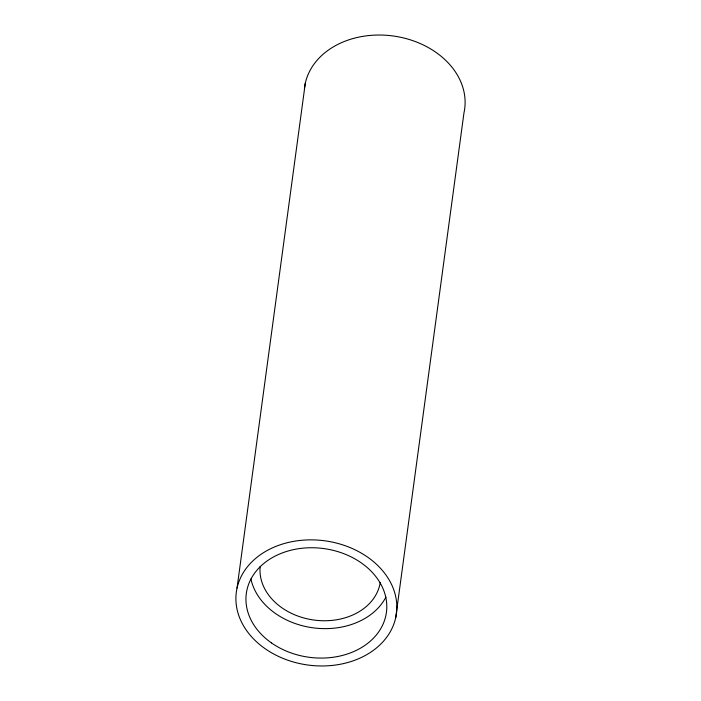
<?xml version="1.0" encoding="UTF-8"?>
<svg xmlns="http://www.w3.org/2000/svg" width="701" height="701" viewBox="0 0 701 701"><rect width="100%" height="100%" fill="white"/><g stroke="black" fill="none" stroke-linecap="round" stroke-linejoin="round"><path stroke-width="1.05" d="M237.034 588.104L305.294 83.279M395.706 617.721A80.773 62.687 7.7 0 0 288.435 542.434A80.773 62.687 7.7 0 0 264.969 648.591A80.773 62.687 7.7 0 0 395.706 617.721L463.966 112.896A80.773 62.687 7.7 0 0 394.707 36.207A80.773 62.687 7.7 0 0 304.409 88.659M380.24 582.566A60.584 47.011 7.7 0 1 314.092 620.061A60.584 47.011 7.7 0 1 260.194 566.399M385.883 597.121A70.678 54.844 7.7 0 1 313.049 627.824A70.678 54.844 7.7 0 1 250.914 578.93M271.401 642.878A70.678 54.844 7.7 0 0 385.795 615.872A70.678 54.844 7.7 0 0 291.931 549.987A70.678 54.844 7.7 0 0 271.401 642.878"/></g></svg>
